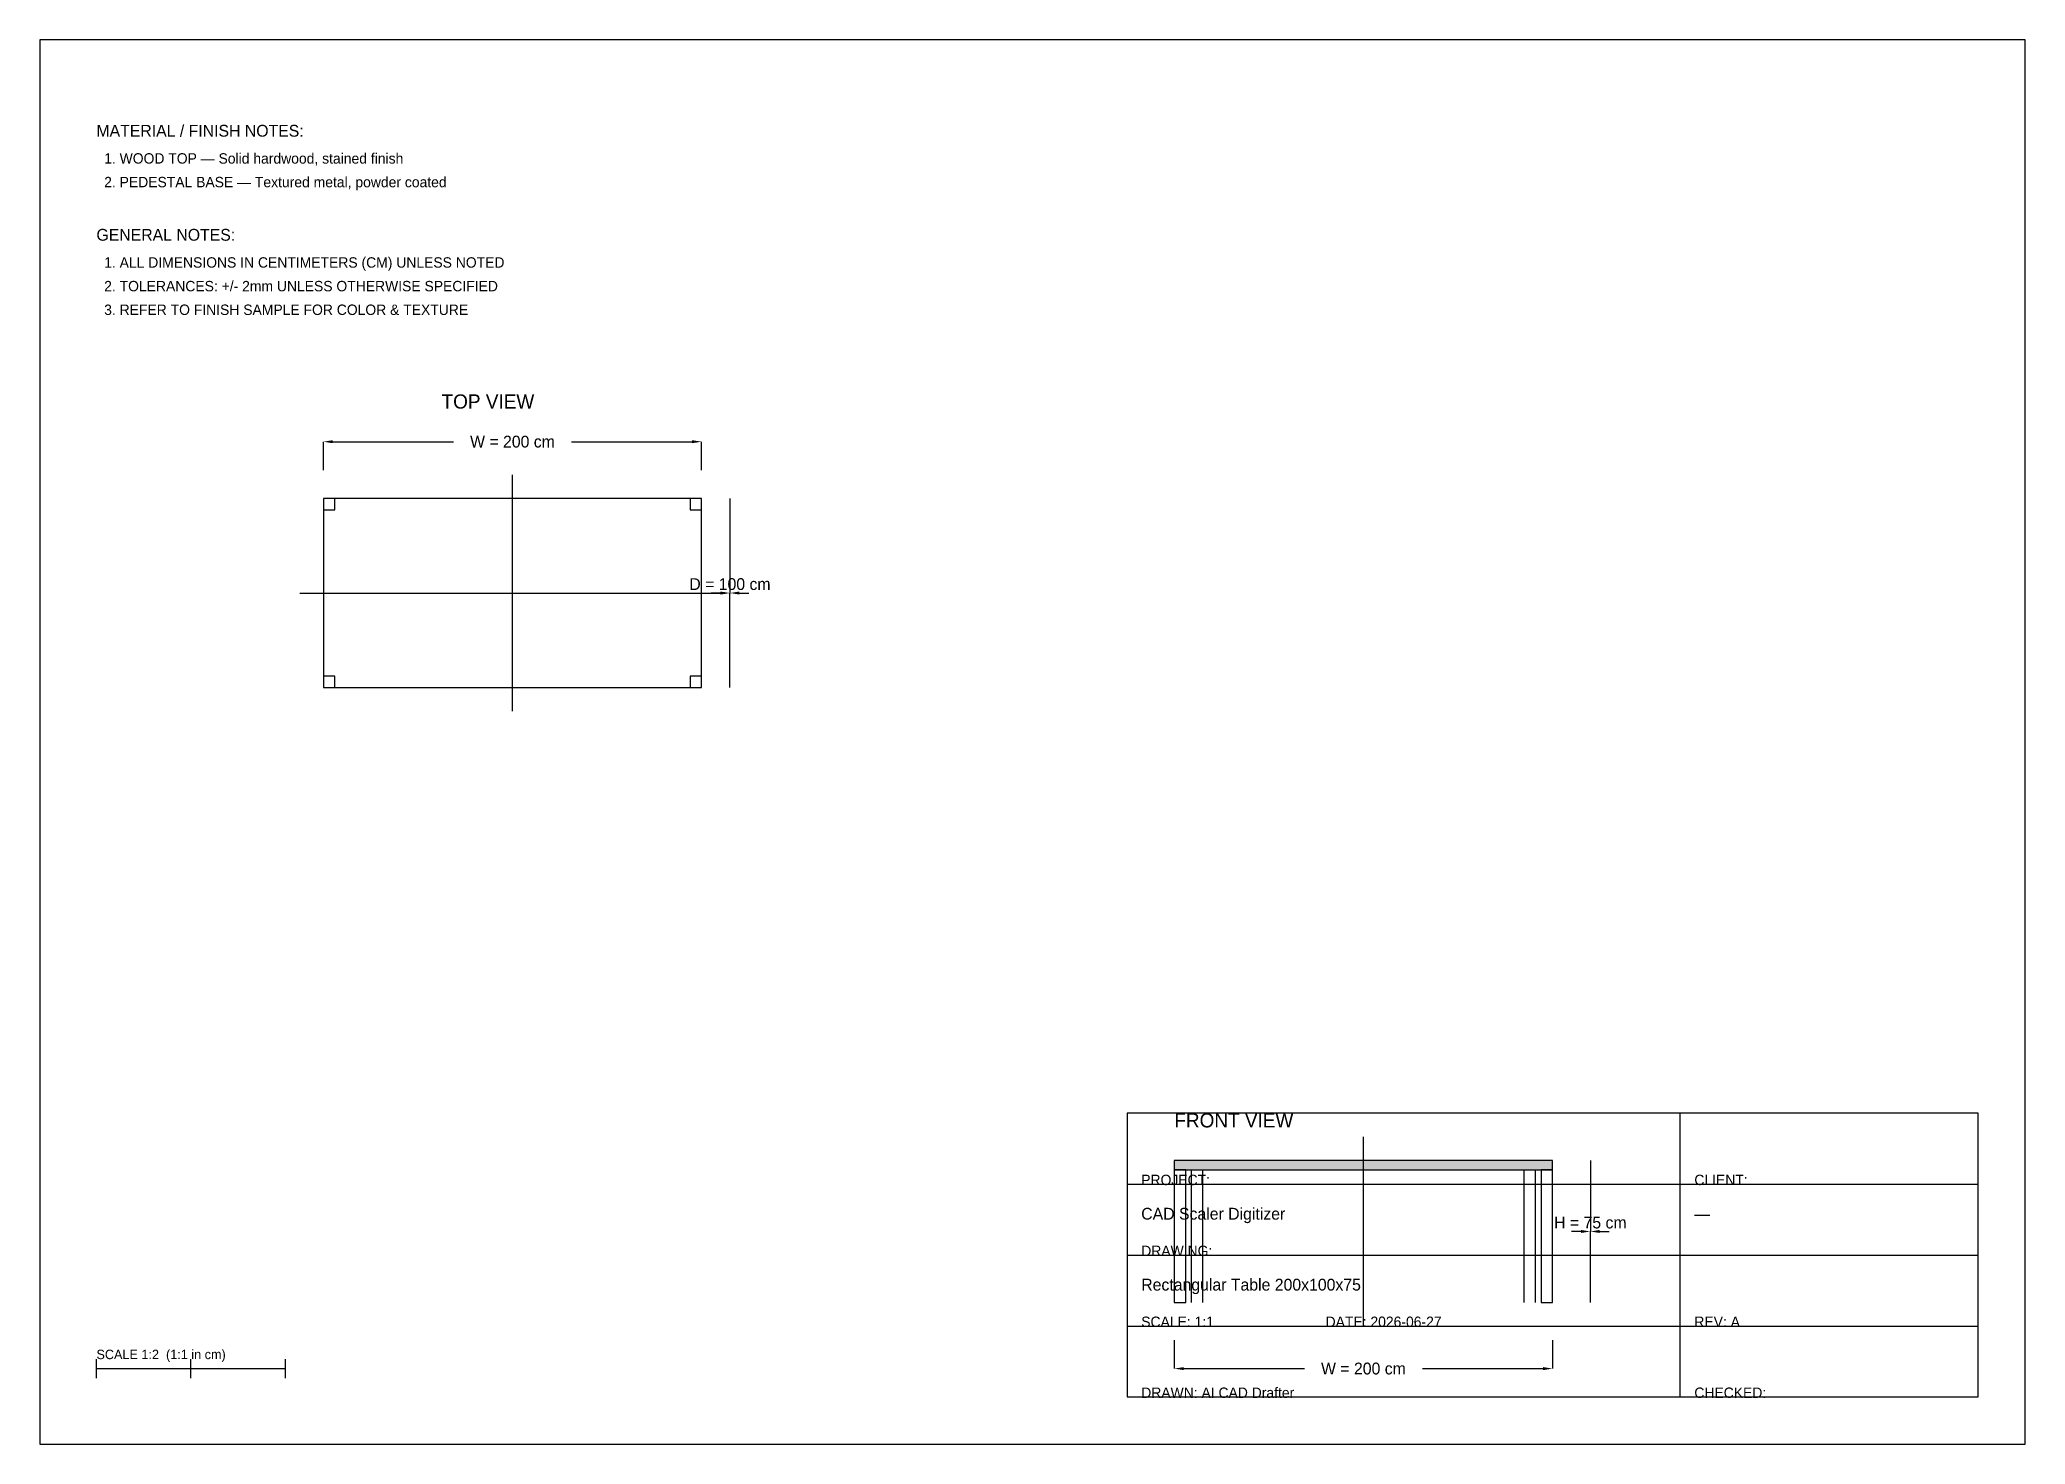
# Model space of a CAD drawing. Header units: metres. Extents: x 0 to 420, y 0 to 297.
import ezdxf

# ---------------------------------------------------------------- set-up
doc = ezdxf.new("R2010")
doc.units = ezdxf.units.M
for name, color, linetype in [('ANNOTATIONS', 2, 'CONTINUOUS'), ('BORDER', 7, 'CONTINUOUS'), ('CENTERLINES', 5, 'Continuous'), ('HATCH', 8, 'CONTINUOUS'), ('HIDDEN', 251, 'Continuous'), ('MTEXT', 2, 'CONTINUOUS'), ('OBJECT', 7, 'CONTINUOUS'), ('OUTLINE', 7, 'CONTINUOUS'), ('TITLE', 6, 'CONTINUOUS')]:
    doc.layers.add(name, color=color, linetype=linetype)
doc.dimstyles.get("Standard").update_dxf_attribs({"dimtxt": 2.5, "dimasz": 2.5, "dimexe": 1.25, "dimexo": 0.625, "dimtad": 1, "dimcen": 2.5, "dimazin": 3, "dimtfac": 1, "dimtmove": 0, "dimatfit": 3})

# ---------------------------------------------------------------- blocks, each defined once
blk = doc.blocks.new('_CLOSEDFILLED')
at = {"color": 0, "linetype": 'BYBLOCK'}
blk.add_solid([(-1, 0.16), (0, 0), (-1, -0.16)], dxfattribs=at)
blk = doc.blocks.new('*D1')
for p, q in [((60, 206), (60, 212)), ((62, 212), (87.5, 212)), ((112.5, 212), (138, 212)), ((140, 206), (140, 212))]:
    blk.add_line(p, q)
at = {"layer": 'Defpoints'}
for p in [(60, 212), (60, 206), (140, 206)]:
    blk.add_point(p, dxfattribs=at)
at = {"xscale": 2, "yscale": 2, "rotation": 180}
blk.add_blockref('_CLOSEDFILLED', (60, 212), dxfattribs=at)
at = {"xscale": 2, "yscale": 2}
blk.add_blockref('_CLOSEDFILLED', (140, 212), dxfattribs=at)
at = {"insert": (100, 212), "char_height": 2.5, "attachment_point": 5}
blk.add_mtext('W = 200 cm', dxfattribs=at)
blk = doc.blocks.new('*D2')
for p, q in [((146, 200), (146, 180)), ((144, 180), (142, 180)), ((146, 160), (146, 180)), ((146, 180), (146, 180)), ((148, 180), (150, 180))]:
    blk.add_line(p, q)
at = {"layer": 'Defpoints'}
for p in [(146, 200), (146, 180), (146, 160)]:
    blk.add_point(p, dxfattribs=at)
at = {"xscale": 2, "yscale": 2}
blk.add_blockref('_CLOSEDFILLED', (146, 180), dxfattribs=at)
at = {"xscale": 2, "yscale": 2, "rotation": 180}
blk.add_blockref('_CLOSEDFILLED', (146, 180), dxfattribs=at)
at = {"insert": (146, 181.875), "char_height": 2.5, "attachment_point": 5}
blk.add_mtext('D = 100 cm', dxfattribs=at)
blk = doc.blocks.new('*D3')
for p, q in [((328, 60), (328, 45)), ((326, 45), (324, 45)), ((328, 30), (328, 45)), ((328, 45), (328, 45)), ((330, 45), (332, 45))]:
    blk.add_line(p, q)
at = {"layer": 'Defpoints'}
for p in [(328, 60), (328, 45), (328, 30)]:
    blk.add_point(p, dxfattribs=at)
at = {"xscale": 2, "yscale": 2}
blk.add_blockref('_CLOSEDFILLED', (328, 45), dxfattribs=at)
at = {"xscale": 2, "yscale": 2, "rotation": 180}
blk.add_blockref('_CLOSEDFILLED', (328, 45), dxfattribs=at)
at = {"insert": (328, 46.875), "char_height": 2.5, "attachment_point": 5}
blk.add_mtext('H = 75 cm', dxfattribs=at)
blk = doc.blocks.new('*D4')
for p, q in [((240, 22), (240, 16)), ((320, 22), (320, 16)), ((242, 16), (267.5, 16)), ((292.5, 16), (318, 16))]:
    blk.add_line(p, q)
at = {"layer": 'Defpoints'}
for p in [(240, 22), (320, 22), (240, 16)]:
    blk.add_point(p, dxfattribs=at)
at = {"xscale": 2, "yscale": 2, "rotation": 180}
blk.add_blockref('_CLOSEDFILLED', (240, 16), dxfattribs=at)
at = {"xscale": 2, "yscale": 2}
blk.add_blockref('_CLOSEDFILLED', (320, 16), dxfattribs=at)
at = {"insert": (280, 16), "char_height": 2.5, "attachment_point": 5}
blk.add_mtext('W = 200 cm', dxfattribs=at)

msp = doc.modelspace()

# ---------------------------------------------------------------- hatches: boundary and pattern name
at = {"layer": 'HATCH'}
msp.add_hatch(color=8, dxfattribs=at).paths.add_polyline_path([(240, 58), (320, 58), (320, 60), (240, 60)])

# ---------------------------------------------------------------- linework, layer by layer
at = {"layer": 'BORDER'}
msp.add_lwpolyline([(0, 0), (420, 0), (420, 297), (0, 297)], close=True, dxfattribs=at)
at = {"layer": 'CENTERLINES'}
for p, q in [((100, 155), (100, 205)), ((55, 180), (145, 180)), ((280, 25), (280, 65))]:
    msp.add_line(p, q, dxfattribs=at)
at = {"layer": 'HIDDEN'}
for p, q in [((243.6, 30), (243.6, 58)), ((246, 30), (246, 58)), ((314, 30), (314, 58)), ((316.4, 30), (316.4, 58))]:
    msp.add_line(p, q, dxfattribs=at)
for points in [[(60, 197.6), (62.4, 197.6), (62.4, 200), (60, 200)], [(137.6, 197.6), (140, 197.6), (140, 200), (137.6, 200)], [(60, 160), (62.4, 160), (62.4, 162.4), (60, 162.4)], [(137.6, 160), (140, 160), (140, 162.4), (137.6, 162.4)]]:
    msp.add_lwpolyline(points, close=True, dxfattribs=at)
at = {"layer": 'OBJECT'}
for points in [[(240, 30), (242.4, 30), (242.4, 58), (240, 58)], [(317.6, 30), (320, 30), (320, 58), (317.6, 58)]]:
    msp.add_lwpolyline(points, close=True, dxfattribs=at)
at = {"layer": 'OUTLINE'}
for points in [[(60, 160), (140, 160), (140, 200), (60, 200)], [(240, 58), (320, 58), (320, 60), (240, 60)]]:
    msp.add_lwpolyline(points, close=True, dxfattribs=at)
at = {"layer": 'TITLE'}
for p, q in [((347, 10), (347, 70)), ((230, 55), (410, 55)), ((230, 40), (410, 40)), ((230, 25), (410, 25)), ((12, 14), (12, 18)), ((32, 14), (32, 18)), ((52, 14), (52, 18)), ((12, 16), (52, 16))]:
    msp.add_line(p, q, dxfattribs=at)
msp.add_lwpolyline([(230, 10), (410, 10), (410, 70), (230, 70)], close=True, dxfattribs=at)

# ---------------------------------------------------------------- texts
at = {"layer": 'ANNOTATIONS', "char_height": 3, "attachment_point": 1}
for s, insert in [('TOP VIEW', (85, 222)), ('FRONT VIEW', (240, 70))]:
    msp.add_mtext(s, dxfattribs=dict(at, insert=insert))
at = {"layer": 'MTEXT', "attachment_point": 1}
for s, insert, char_height in [('MATERIAL / FINISH NOTES:', (12, 279), 2.5), ('  1. WOOD TOP — Solid hardwood, stained finish', (12, 273), 2.2), ('  2. PEDESTAL BASE — Textured metal, powder coated', (12, 268), 2.2), ('GENERAL NOTES:', (12, 257), 2.5), ('  1. ALL DIMENSIONS IN CENTIMETERS (CM) UNLESS NOTED', (12, 251), 2.2), ('  2. TOLERANCES: +/- 2mm UNLESS OTHERWISE SPECIFIED', (12, 246), 2.2), ('  3. REFER TO FINISH SAMPLE FOR COLOR & TEXTURE', (12, 241), 2.2)]:
    msp.add_mtext(s, dxfattribs=dict(at, insert=insert, char_height=char_height))
at = {"layer": 'TITLE', "attachment_point": 1}
for s, insert, char_height in [('PROJECT:', (233, 57), 2.2), ('CLIENT:', (350, 57), 2.2), ('CAD Scaler Digitizer', (233, 50), 2.5), ('—', (350, 50), 2.5), ('DRAWING:', (233, 42), 2.2), ('Rectangular Table 200x100x75', (233, 35), 2.5), ('SCALE: 1:1', (233, 27), 2.2), ('DATE: 2026-06-27', (272, 27), 2.2), ('REV: A', (350, 27), 2.2), ('SCALE 1:2  (1:1 in cm)', (12, 20), 2), ('DRAWN: AI CAD Drafter', (233, 12), 2.2), ('CHECKED:', (350, 12), 2.2)]:
    msp.add_mtext(s, dxfattribs=dict(at, insert=insert, char_height=char_height))

# ---------------------------------------------------------------- dimensions: what is measured, and where the dimension line sits
for base, p1, p2, text, picture, middle in [((60, 212), (60, 206), (140, 206), 'W = 200 cm', '*D1', (100, 212)), ((146, 180), (146, 160), (146, 200), 'D = 100 cm', '*D2', (146, 181.88)), ((328, 45), (328, 30), (328, 60), 'H = 75 cm', '*D3', (328, 46.88)), ((240, 16), (240, 22), (320, 22), 'W = 200 cm', '*D4', (280, 16))]:
    dim = msp.add_linear_dim(base=base, p1=p1, p2=p2, text=text, dimstyle='Standard', override={"dimtxt": 2.5, "dimasz": 2, "dimdec": 0})
    dim.commit()
    dim.dimension.update_dxf_attribs({"geometry": picture, "text_midpoint": middle})

doc.saveas('drawing.dxf')
